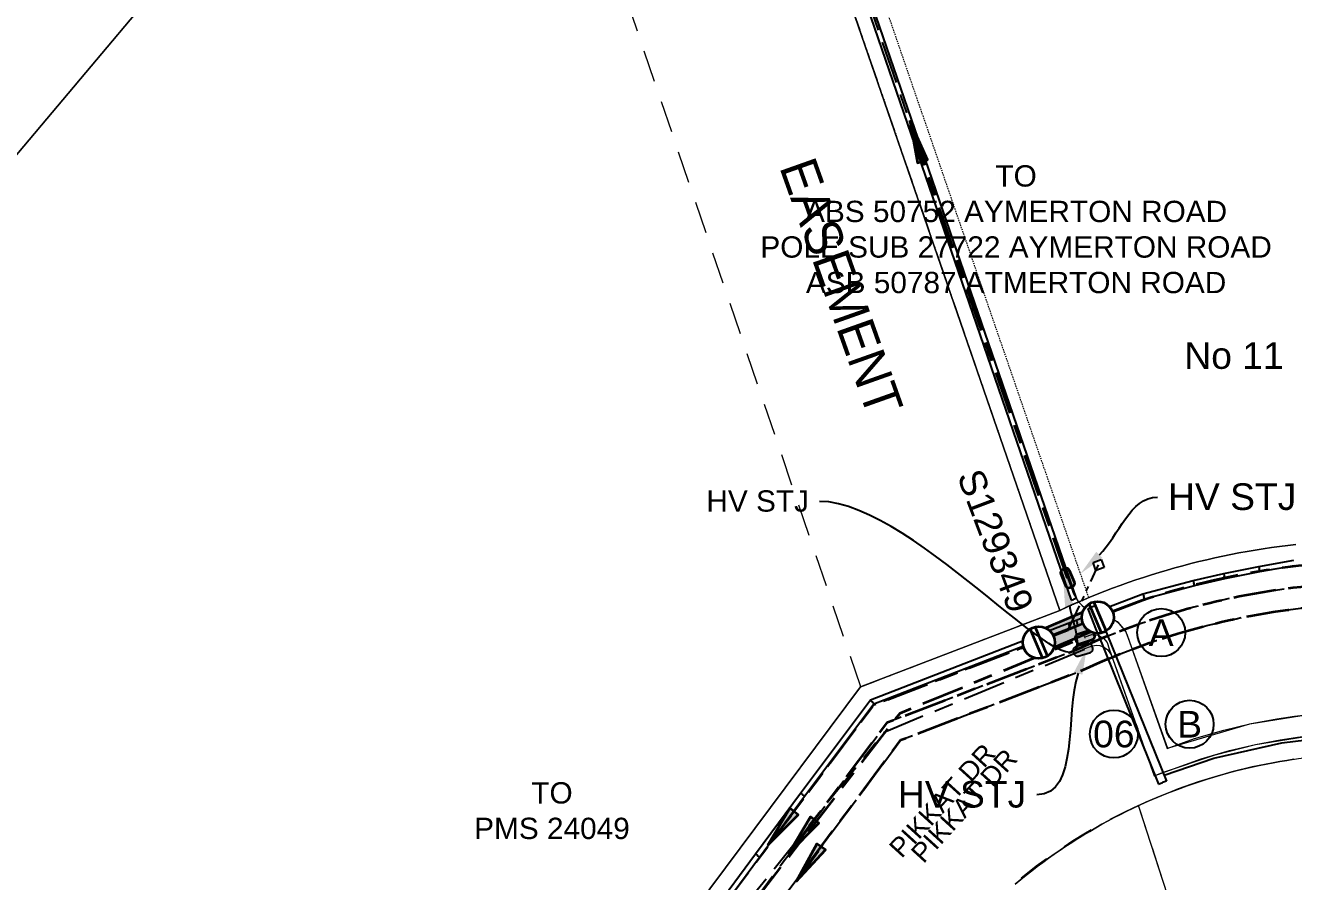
# Model space of a CAD drawing. Header units: metres. Extents: x 268626 to 271256, y 6186812 to 6188765.
# Drawn here: x 269348.2 to 269467.2, y 6187732.4 to 6187812.8 of the extents above; entities that cross this region are included whole.
import ezdxf
from ezdxf import colors
from ezdxf.entities.mleader import LeaderData, LeaderLine
from ezdxf.enums import TextEntityAlignment as Align
from ezdxf.math import Vec2, Vec3

# ---------------------------------------------------------------- set-up
doc = ezdxf.new("R2010")
doc.units = ezdxf.units.M
for name, pattern in [('Cable Exist UG', [8.2, 4, -1.2, 1.8, -1.2]), ('Dash', [5, 3, -2]), ('DASHED', [0.75, 0.5, -0.25]), ('HIDDEN2', [0.1875, 0.125, -0.0625]), ('PHANTOMX2', [5, 2.5, -0.5, 0.5, -0.5, 0.5, -0.5])]:
    doc.linetypes.add(name, pattern=pattern)
doc.layers.get('0').update_dxf_attribs({"color": 6})
for name, color, linetype, lineweight in [('_User_HV_Exist', 1, 'Continuous', 35), ('_User_LV_Exist', 5, 'Continuous', 35), ('Cadastre Buildings_SP_EXT', 96, 'Continuous', 15), ('Cadastre Developer_SP_NEW', 54, 'Continuous', 15), ('Cadastre Land Parcels_SP_EXT', 96, 'Continuous', 15), ('Cadastre Other Property_SP_EXT', 96, 'DASHED', 15), ('Cadastre Roads_SP_EXT', 54, 'Continuous', 15), ('Mains_HV_EXT', 11, 'Continuous', 25), ('Mains_LV_EXT', 161, 'Continuous', 25)]:
    doc.layers.add(name, color=color, linetype=linetype, lineweight=lineweight)
for name, color, linetype in [('Duct_SP_NEW', 2, 'Continuous'), ('Equip_LV_EXT', 7, 'Continuous'), ('Equip_SP_HV_NEW', 2, 'Continuous'), ('Mains_HV_New_U72', 2, 'Cable x'), ('Notes', 7, 'Continuous'), ('Notes_SP_NEW', 51, 'Continuous'), ('Services_SP_EXT', 42, 'PHANTOMX2'), ('SupportsUG_SP_LV_EXT', 7, 'Continuous'), ('Trench_SP_NEW', 2, 'Continuous'), ('UG_Details_SP_MISC', 7, 'Continuous')]:
    doc.layers.add(name, color=color, linetype=linetype)
doc.styles.add('iecARIAL', font='arial.ttf', dxfattribs={"height": 2})
doc.styles.get("Standard").update_dxf_attribs({"font": 'arial.ttf'})
doc.linetypes.add('Cable New UG', pattern='A,7,-0.25,["x",Standard,S=2,R=0,X=0.2,Y=-0.8],-2.1', length=9.35)
doc.linetypes.add('Cable x', pattern='A,5,-0.25,["x",Standard,S=2,R=0,X=0,Y=-0.8],-1.5', length=6.75)
doc.linetypes.add('IE Trench HV', pattern='A,5,-0.2,["/",Standard,S=2,R=0,X=0.5,Y=-1],-2', length=7.2)

# ---------------------------------------------------------------- blocks, each defined once
blk = doc.blocks.new('PILLAR_EXT')
blk.add_hatch(color=256).paths.add_polyline_path([(-2.475, 0.99), (-2.475, -0.99), (2.475, -0.99), (2.475, 0.99)])
blk.add_lwpolyline([(-2.475, -0.99), (2.475, -0.99), (2.475, 0.99), (-2.475, 0.99)], close=True)
at = {"style": 'iecARIAL', "flags": 8}
blk.add_attdef('ASSET_NUM', (1.5, 3.5), '', height=2.5, dxfattribs=at)
for tag, p, flags in [('OWNED_BY', (0, -0.2), 9), ('STATE', (0, -0.4), 9), ('SUPPORT_TYPE', (0, -0.6), 9), ('USAGE', (0, -0.8), 9), ('LEGEND', (0, -1), 9), ('LOCATION', (0, -1.2), 9), ('STREETNAME', (0, -1.8), 9), ('SUBURB', (0, -2), 1), ('NOTES', (0, -1.4), 9), ('PARENT', (0, -1.6), 9)]:
    blk.add_attdef(tag, p, '', height=0.2, dxfattribs=dict(flags=flags))
blk = doc.blocks.new('CCP_EXT')
at = {"flags": 9}
for tag, p in [('STATE', (0, -1.8)), ('LEGEND', (0, -1.4)), ('LIFE_SUPPORT', (0, -1.6)), ('NOTES', (0, -2))]:
    blk.add_attdef(tag, text='', height=0.2, dxfattribs=at).set_placement(p, align=Align.MIDDLE_LEFT)
blk.add_wipeout([(0, 0.57), (0.57, 0), (0, -0.57), (-0.57, 0)])
blk.add_lwpolyline([(-0.57, 0), (0, 0.57), (0.57, 0), (0, -0.57), (-0.57, 0)])
at = {"flags": 1}
blk.add_attdef('Z', (0, 0), '', height=0.2, dxfattribs=at)
at = {"flags": 9}
for tag, p in [('CCP_TYPE', (0, 0)), ('CONSTRUCTED_VOLTAGE', (0, -0.2)), ('OPERATING_VOLTAGE', (0, -0.6)), ('ORIENTATION', (0, -0.8)), ('OWNED_BY', (0, -1)), ('NO_PHASES', (0, -0.4)), ('USAGE', (0, -1.2))]:
    blk.add_attdef(tag, text='', height=0.2, dxfattribs=at).set_placement(p, align=Align.MIDDLE_LEFT)
blk = doc.blocks.new('LV_UG_LINKS_CLOSED_EXT')
blk.add_wipeout([(-1.06, 1.06), (-1.18, 0.92), (-1.29, 0.76), (-1.37, 0.59), (-1.43, 0.42), (-1.48, 0.23), (-1.49, 0.05), (-1.49, -0.14), (-1.46, -0.33), (-1.41, -0.51), (-1.33, -0.68), (-1.24, -0.84), (-1.12, -0.99), (-0.99, -1.12), (-0.84, -1.24), (-0.68, -1.33), (-0.51, -1.41), (-0.33, -1.46), (-0.14, -1.49), (0.05, -1.49), (0.23, -1.48), (0.42, -1.43), (0.59, -1.37), (0.76, -1.29), (0.92, -1.18), (1.06, -1.06), (1.18, -0.92), (1.29, -0.76), (1.37, -0.59), (1.43, -0.42), (1.48, -0.23), (1.49, -0.05), (1.49, 0.14), (1.46, 0.33), (1.41, 0.51), (1.33, 0.68), (1.24, 0.84), (1.12, 0.99), (0.99, 1.12), (0.84, 1.24), (0.68, 1.33), (0.51, 1.41), (0.33, 1.46), (0.14, 1.49), (-0.05, 1.49), (-0.23, 1.48), (-0.42, 1.43), (-0.59, 1.37), (-0.76, 1.29), (-0.92, 1.18)])
for p, q in [((-0.25, -1.48), (-0.25, 1.48)), ((0.25, -1.48), (0.25, 1.48))]:
    blk.add_line(p, q)
blk.add_circle((0, 0), 1.5)
at = {"flags": 9}
for tag, p in [('ACTUAL_STATUS', (0, 0)), ('CONSTRUCTED_VOLTAGE', (0, -0.2)), ('OPERATING_VOLTAGE', (0, -0.6)), ('ORIENTATION', (0, -0.8)), ('STATE', (0, -1)), ('SWITCH_TYPE', (0, -1.2)), ('NO_PHASES', (0, -0.4)), ('USAGE', (0, -1.4)), ('NOTES', (0, -1.6))]:
    blk.add_attdef(tag, text='', height=0.2, dxfattribs=at).set_placement(p, align=Align.MIDDLE_LEFT)
at = {"flags": 1}
blk.add_attdef('Z', (0, 0), '', height=0.2, dxfattribs=at)
blk = doc.blocks.new('HV_STJ_EXT')
h = blk.add_hatch(color=256)
edge = h.paths.add_edge_path()
edge.add_ellipse((-0.59, 0.13), major_axis=(0.226, 0.226), ratio=1, start_angle=45, end_angle=135)
edge.add_line((-0.91, 0.13), (-0.91, -0.13))
edge.add_ellipse((-0.59, -0.13), major_axis=(0.226, 0.226), ratio=1, start_angle=135, end_angle=225)
edge.add_line((-0.59, -0.45), (0.59, -0.45))
edge.add_ellipse((0.59, -0.13), major_axis=(-0.226, 0.226), ratio=1, start_angle=135, end_angle=225)
edge.add_line((0.91, -0.13), (0.91, 0.13))
edge.add_ellipse((0.59, 0.13), major_axis=(-0.226, 0.226), ratio=1, start_angle=225, end_angle=315)
edge.add_line((0.59, 0.45), (-0.59, 0.45))
blk.add_lwpolyline([(-0.91, 0.13), (-0.91, -0.13, 0.414214), (-0.59, -0.45), (0.59, -0.45, 0.414214), (0.91, -0.13), (0.91, 0.13, 0.414214), (0.59, 0.45), (-0.59, 0.45, 0.414214)], format="xyb", close=True)
for tag, flags, p in [('ORIENTATION', 9, (1.5, 0)), ('Z', 1, (1.5, -0.8)), ('USAGE', 9, (1.5, -0.2)), ('LEGEND', 9, (1.5, -0.4)), ('NOTES', 9, (1.5, -0.6))]:
    blk.add_attdef(tag, text='', height=0.2, dxfattribs=dict(flags=flags)).set_placement(p, align=Align.MIDDLE_LEFT)
blk = doc.blocks.new('*U252')
h = blk.add_hatch(color=256)
h.dxf.hatch_style = 1
h.paths.add_polyline_path([(-0.72, -3.94), (0.49, -0.09), (-0.49, 0.09)])
blk.add_line((-0.09, -0.49), (-0.72, -3.94))
at = {"flags": 128}
blk.add_lwpolyline([(-0.72, -3.94), (0.49, -0.09), (-0.49, 0.09)], close=True, dxfattribs=at)
blk.add_circle((0, 0), 0.0001)
blk = doc.blocks.new('*U253')
h = blk.add_hatch(color=256)
h.dxf.hatch_style = 1
h.paths.add_polyline_path([(3.64, 1.66), (-0.21, 0.46), (0.21, -0.45)])
blk.add_line((0.45, 0.21), (3.64, 1.66))
at = {"flags": 128}
blk.add_lwpolyline([(3.64, 1.66), (-0.21, 0.46), (0.21, -0.45)], close=True, dxfattribs=at)
blk.add_circle((0, 0), 0.0001)
blk = doc.blocks.new('DUCT_INDICATOR')
blk.add_circle((0, 0), 2.25)
blk.add_attdef('CODE', text='', height=1.8).set_placement((0, 0), align=Align.MIDDLE_CENTER)
at = {"flags": 1}
blk.add_attdef('Z', (0, 0), '', height=0.2, dxfattribs=at)

msp = doc.modelspace()

# ---------------------------------------------------------------- linework, layer by layer
at = {"layer": '_User_HV_Exist', "linetype": 'Cable Exist UG', "flags": 128}
msp.add_lwpolyline([(269445.9547, 6187760.9243), (269445.9547, 6187760.9243), (269445.9547, 6187760.9243), (269445.9547, 6187760.9243), (269431.1515, 6187803.4762)], dxfattribs=at)
at = {"layer": '_User_LV_Exist', "linetype": 'Cable Exist UG', "flags": 128}
for points in [[(269450.2399, 6187757.8162), (269450.2897, 6187757.834), (269452.9903, 6187758.8575), (269453.6996, 6187759.0945), (269454.4103, 6187759.3215), (269455.1288, 6187759.5431), (269455.8447, 6187759.757), (269456.5613, 6187759.9606), (269457.2853, 6187760.1577), (269458.0116, 6187760.3483), (269458.7381, 6187760.5308), (269459.4675, 6187760.7056), (269460.1955, 6187760.8722), (269460.9269, 6187761.0293), (269461.6631, 6187761.1804), (269462.3998, 6187761.3234), (269463.1383, 6187761.4589), (269463.8785, 6187761.5865), (269464.6195, 6187761.7064), (269465.3604, 6187761.8173), (269466.1061, 6187761.9203), (269466.852, 6187762.0171), (269467.5968, 6187762.1041), (269468.3463, 6187762.1837), (269469.0951, 6187762.2564), (269469.8449, 6187762.3195), (269470.5963, 6187762.3758), (269471.3462, 6187762.4234), (269472.0987, 6187762.4623), (269472.8532, 6187762.4946), (269473.6066, 6187762.5181), (269474.3614, 6187762.534), (269475.1165, 6187762.542), (269475.9725, 6187762.5433), (269476.6264, 6187762.5329), (269477.3823, 6187762.5177), (269478.1365, 6187762.493), (269478.894, 6187762.4602), (269479.6513, 6187762.4209), (269480.4051, 6187762.373), (269481.1604, 6187762.3161), (269481.9167, 6187762.2525), (269482.671, 6187762.1802), (269483.4249, 6187762.1003), (269484.1803, 6187762.0114), (269484.9344, 6187761.9159), (269485.6859, 6187761.8114), (269486.4377, 6187761.7004), (269487.2018, 6187761.5776), (269488.4416, 6187761.383)], [(269420.2815, 6187735.7197), (269429.0477, 6187747.3975), (269446.6481, 6187754.1651), (269448.1943, 6187754.857), (269448.1943, 6187754.857), (269448.8817, 6187755.1528), (269449.5538, 6187755.4339), (269450.2273, 6187755.7082), (269450.9008, 6187755.9731), (269451.579, 6187756.2319), (269452.26, 6187756.4826), (269452.944, 6187756.7267), (269453.6322, 6187756.9633), (269454.3207, 6187757.1933), (269455.0094, 6187757.4133), (269455.7097, 6187757.6294), (269456.4041, 6187757.8367), (269457.0973, 6187758.0338), (269457.8018, 6187758.2255), (269458.509, 6187758.4111), (269459.2149, 6187758.5884), (269459.9235, 6187758.7583), (269460.6285, 6187758.9196), (269461.338, 6187759.072), (269462.0546, 6187759.2191), (269462.7707, 6187759.3582), (269463.4885, 6187759.4898), (269464.2082, 6187759.6139), (269464.9272, 6187759.7302), (269465.6451, 6187759.8377), (269466.3714, 6187759.938), (269467.0967, 6187760.0322), (269467.8183, 6187760.1164), (269468.5485, 6187760.194), (269469.2755, 6187760.2646), (269470.0034, 6187760.3258), (269470.7343, 6187760.3806), (269471.461, 6187760.4267), (269472.1931, 6187760.4646), (269472.927, 6187760.4959), (269473.6587, 6187760.5188), (269474.3929, 6187760.5342), (269475.1276, 6187760.5419), (269475.8582, 6187760.5422), (269476.594, 6187760.5332), (269477.3293, 6187760.5185), (269478.0605, 6187760.4944), (269478.7989, 6187760.4626), (269479.5356, 6187760.4243), (269480.2664, 6187760.3777), (269481.0015, 6187760.3224), (269481.7377, 6187760.2605), (269482.47, 6187760.1904), (269483.2022, 6187760.1127), (269483.9376, 6187760.0262), (269484.671, 6187759.9332), (269485.4021, 6187759.8316), (269486.109, 6187759.7272), (269495.6797, 6187757.9906), (269498.1693, 6187759.8874), (269498.1693, 6187759.8874), (269523.7912, 6187755.8327), (269527.7098, 6187755.2286)], [(269421.5202, 6187733.9618), (269430.3051, 6187745.7383), (269447.4159, 6187752.3176), (269448.9981, 6187753.0256), (269449.6627, 6187753.3117), (269450.3168, 6187753.585), (269450.9707, 6187753.8515), (269451.6233, 6187754.1082), (269452.281, 6187754.359), (269452.9417, 6187754.6024), (269453.6053, 6187754.8392), (269454.2743, 6187755.0692), (269454.9419, 6187755.2922), (269455.6084, 6187755.5051), (269456.2907, 6187755.7156), (269456.9637, 6187755.9166), (269457.6333, 6187756.1069), (269458.3183, 6187756.2934), (269459.0064, 6187756.4739), (269459.6916, 6187756.6461), (269460.3796, 6187756.811), (269461.0616, 6187756.967), (269461.7491, 6187757.1147), (269462.4463, 6187757.2577), (269463.1417, 6187757.3928), (269463.8389, 6187757.5207), (269464.5378, 6187757.6412), (269465.235, 6187757.754), (269465.93, 6187757.8581), (269466.6368, 6187757.9556), (269467.3414, 6187758.0471), (269468.04, 6187758.1287), (269468.7508, 6187758.2042), (269469.4559, 6187758.2727), (269470.162, 6187758.3321), (269470.8723, 6187758.3853), (269471.576, 6187758.43), (269472.2874, 6187758.4668), (269473.001, 6187758.4973), (269473.7109, 6187758.5194), (269474.4244, 6187758.5344), (269475.1386, 6187758.5419), (269475.8463, 6187758.5423), (269476.5616, 6187758.5334), (269477.2764, 6187758.5191), (269477.9847, 6187758.4958), (269478.7039, 6187758.4649), (269479.4201, 6187758.4276), (269480.1278, 6187758.3825), (269480.8427, 6187758.3287), (269481.5587, 6187758.2685), (269482.2691, 6187758.2005), (269482.9798, 6187758.125), (269483.695, 6187758.0409), (269484.4076, 6187757.9506), (269485.1184, 6187757.8518), (269485.7923, 6187757.7523), (269496.4527, 6187756.2109), (269499.3372, 6187757.2528), (269523.4921, 6187753.4476), (269527.1458, 6187752.9371), (269533.8447, 6187751.7271), (269535.8648, 6187753.7458), (269535.8648, 6187753.7458), (269553.2991, 6187751.4561), (269556.2806, 6187751.0213)], [(269418.799, 6187737.0257), (269427.7904, 6187749.0568), (269446.0147, 6187756.0665)]]:
    msp.add_lwpolyline(points, dxfattribs=at)
at = {"layer": 'Cadastre Developer_SP_NEW', "linetype": 'Continuous'}
msp.add_lwpolyline([(269483.23, 6187743.8371), (269502.8295, 6187740.8191), (269490.8449, 6187672.2179), (269474.8979, 6187670.916), (269452.6188, 6187739.5793, -0.1489077)], format="xyb", close=True, dxfattribs=at)
at = {"layer": 'Cadastre Developer_SP_NEW', "linetype": 'Dash'}
msp.add_lwpolyline([(269452.6188, 6187739.5793, 0.11376806), (269434.9315, 6187726.1764), (269448.1629, 6187687.3363), (269456.4767, 6187663.2658), (269459.6558, 6187653.9803), (269470.3317, 6187622.4928, -0.05293469), (269481.142, 6187536.4418, -0.02520934), (269478.583, 6187512.392, -0.06598593), (269460.6565, 6187451.9213, -0.05306116), (269431.1048, 6187401.9011), (269446.1203, 6187389.3548, 0.13017991), (269498.7036, 6187511.6612, 0.12056127), (269487.2439, 6187634.7337), (269474.8979, 6187670.916)], format="xyb", close=True, dxfattribs=at)
at = {"layer": 'Cadastre Land Parcels_SP_EXT', "linetype": 'Continuous'}
msp.add_lwpolyline([(269275.3382, 6187567.5157), (269318.6468, 6187619.0135), (269348.6067, 6187654.6375), (269350.0506, 6187656.3547), (269403.9568, 6187720.4519), (269426.5329, 6187750.716), (269445.2124, 6187757.8986), (269410.8151, 6187857.7646), (269369.9915, 6187827.5846), (269317.7431, 6187765.4765), (269207.277, 6187634.1662), (269205.6185, 6187632.1949), (269208.0998, 6187604.0789), (269231.1731, 6187584.8289), (269254.168, 6187565.6446), (269275.3382, 6187567.5157)], close=True, dxfattribs=at)
msp.add_lwpolyline([(269467.177, 6187743.9276), (269466.524, 6187743.8278), (269465.8713, 6187743.7191), (269465.2195, 6187743.6044), (269464.5721, 6187743.48), (269463.9241, 6187743.3485), (269463.2787, 6187743.2082), (269462.636, 6187743.0599), (269461.9943, 6187742.9048), (269461.3554, 6187742.7387), (269460.7182, 6187742.5677), (269460.0837, 6187742.3877), (269459.4511, 6187742.2), (269458.8219, 6187742.0043), (269458.1955, 6187741.7998), (269457.5717, 6187741.5883), (269456.9497, 6187741.3689), (269456.3304, 6187741.1427), (269455.7162, 6187740.9076), (269455.103, 6187740.6655), (269454.4942, 6187740.4147), (269453.8881, 6187740.1569), (269453.2854, 6187739.8923), (269452.687, 6187739.6187), (269452.0904, 6187739.3383), (269451.4991, 6187739.0501), (269450.9103, 6187738.7549), (269450.3258, 6187738.4519), (269449.7449, 6187738.142), (269449.1682, 6187737.8253), (269448.5959, 6187737.4987), (269448.027, 6187737.1672), (269447.4615, 6187736.8289), (269446.902, 6187736.4827), (269446.3461, 6187736.1296), (269445.7952, 6187735.7677), (269445.2478, 6187735.401), (269444.7056, 6187735.0274), (269444.1675, 6187734.6459), (269443.6355, 6187734.2577), (269443.1061, 6187733.8645), (269442.5835, 6187733.4635), (269442.0651, 6187733.0537), (269441.5518, 6187732.6401), (269441.0437, 6187732.2195)], dxfattribs=at)
at = {"layer": 'Cadastre Roads_SP_EXT', "linetype": 'Continuous'}
msp.add_lwpolyline([(269441.0437, 6187732.2195), (269441.5519, 6187732.64), (269442.0651, 6187733.0537), (269442.5835, 6187733.4635), (269443.1061, 6187733.8645), (269443.6355, 6187734.2577), (269444.1676, 6187734.646), (269444.7055, 6187735.0274), (269445.2478, 6187735.401), (269445.7952, 6187735.7677), (269446.3461, 6187736.1296), (269446.9021, 6187736.4827), (269447.4616, 6187736.8288), (269448.027, 6187737.1672), (269448.5958, 6187737.4987), (269449.1682, 6187737.8253), (269449.7449, 6187738.142), (269450.3258, 6187738.4519), (269450.9102, 6187738.7549), (269451.4991, 6187739.0501), (269452.0905, 6187739.3383), (269452.687, 6187739.6188), (269453.2853, 6187739.8922), (269453.8881, 6187740.1569), (269454.4942, 6187740.4147), (269455.1031, 6187740.6655), (269455.7162, 6187740.9076), (269456.3304, 6187741.1426), (269456.9497, 6187741.369), (269457.5717, 6187741.5883), (269458.1955, 6187741.7998), (269458.8219, 6187742.0043), (269459.4511, 6187742.2), (269460.0837, 6187742.3878), (269460.7182, 6187742.5676), (269461.3554, 6187742.7387), (269461.9943, 6187742.9047), (269462.636, 6187743.0599), (269463.2787, 6187743.2081), (269463.924, 6187743.3485), (269464.5721, 6187743.48), (269465.2195, 6187743.6044), (269465.8713, 6187743.7191), (269466.524, 6187743.8278), (269467.177, 6187743.9275)], dxfattribs=at)
at = {"layer": 'Duct_SP_NEW'}
for p in [(269454.4845, 6187741.5858), (269455.2262, 6187741.8855)]:
    msp.add_line(p, (269454.8553, 6187741.7357), dxfattribs=at)
at = {"layer": 'Mains_HV_New_U72', "color": 2, "linetype": 'Cable New UG', "lineweight": 0, "flags": 128}
msp.add_lwpolyline([(269447.3874, 6187754.2588), (269448.2811, 6187754.5759), (269448.6653, 6187754.626), (269448.9847, 6187754.5916), (269449.3501, 6187754.4605), (269449.698, 6187754.2138), (269450.0337, 6187753.7402), (269450.5935, 6187752.2061), (269454.064, 6187742.3908), (269454.861, 6187742.678), (269459.8029, 6187744.36), (269463.5884, 6187745.3151), (269468.8612, 6187746.1496), (269472.966, 6187746.4586), (269476.6121, 6187746.458), (269480.2216, 6187746.2262), (269482.3968, 6187745.977), (269485.9042, 6187745.4489), (269491.2225, 6187744.63), (269504.9586, 6187742.3718), (269536.1874, 6187737.6674), (269540.651, 6187736.9243), (269550.2135, 6187735.3216), (269547.0079, 6187729.895)], dxfattribs=at)
at = {"layer": 'Trench_SP_NEW', "linetype": 'IE Trench HV', "flags": 128}
msp.add_lwpolyline([(269455.0012, 6187742.4425), (269459.6819, 6187744.031), (269466.0572, 6187745.4717), (269470.4397, 6187746.0099), (269476.9806, 6187746.1541), (269479.8401, 6187745.971), (269484.8528, 6187745.3073), (269491.5087, 6187744.2824), (269495.8009, 6187743.6214), (269507.1127, 6187741.9094), (269516.3655, 6187740.5531), (269522.7808, 6187739.6128), (269537.4953, 6187737.135), (269550.6598, 6187734.8754), (269562.3241, 6187732.9205), (269568.6158, 6187731.8659), (269572.0188, 6187731.1228), (269575.5084, 6187730.1935), (269582.8483, 6187727.5962)], dxfattribs=at)
at = {"layer": 'UG_Details_SP_MISC'}
for p, q in [((269463.8856, 6187762.0316), (269467.1616, 6187762.601)), ((269457.7277, 6187760.6976), (269460.5985, 6187761.3471)), ((269460.5985, 6187761.3471), (269463.8856, 6187762.0316)), ((269460.5985, 6187761.3471), (269460.6495, 6187761.1125)), ((269460.7004, 6187760.878), (269463.9757, 6187761.56)), ((269463.8856, 6187762.0316), (269463.9306, 6187761.7958)), ((269463.9757, 6187761.56), (269463.9306, 6187761.7958)), ((269463.9757, 6187761.56), (269467.2242, 6187762.1247)), ((269453.0224, 6187759.4379), (269457.7277, 6187760.6976)), ((269453.1694, 6187758.9804), (269457.8427, 6187760.2315)), ((269457.7277, 6187760.6976), (269457.7852, 6187760.4646)), ((269457.8427, 6187760.2315), (269457.7852, 6187760.4646)), ((269457.8427, 6187760.2315), (269460.7004, 6187760.878)), ((269460.7004, 6187760.878), (269460.6495, 6187761.1125)), ((269453.0224, 6187759.4379), (269453.0959, 6187759.2091)), ((269453.1694, 6187758.9804), (269453.0959, 6187759.2091)), ((269446.0176, 6187756.7151), (269446.1002, 6187756.4897)), ((269446.1828, 6187756.2643), (269446.1002, 6187756.4897)), ((269420.8982, 6187740.7544), (269427.4612, 6187749.5167)), ((269427.4612, 6187749.5167), (269427.6121, 6187749.3178)), ((269427.763, 6187749.119), (269427.6121, 6187749.3178)), ((269421.2832, 6187740.4677), (269427.763, 6187749.119)), ((269416.6716, 6187735.0437), (269420.8982, 6187740.7544)), ((269417.0571, 6187734.7577), (269421.2832, 6187740.4677)), ((269420.8982, 6187740.7544), (269421.0907, 6187740.611)), ((269421.2832, 6187740.4677), (269421.0907, 6187740.611)), ((269411.3553, 6187727.8908), (269416.6716, 6187735.0437)), ((269416.6716, 6187735.0437), (269416.8643, 6187734.9007)), ((269411.7375, 6187727.6003), (269417.0571, 6187734.7577)), ((269417.0571, 6187734.7577), (269416.8643, 6187734.9007))]:
    msp.add_line(p, q, dxfattribs=at)

# ---------------------------------------------------------------- block references
at = {"layer": '_User_HV_Exist'}
for name, p, rotation in [('*U252', (269432.3501, 6187800.0311), 207.8146763775972), ('HV_STJ_EXT', (269445.9547, 6187760.9243), 292.8147320628033)]:
    msp.add_blockref(name, p, dxfattribs=dict(at, rotation=rotation))
at = {"layer": '_User_LV_Exist'}
for p, rotation in [((269420.2822, 6187739.0275), 207.8146763775972), ((269422.2203, 6187738.2316), 207.8146763775972), ((269422.8348, 6187735.724), 209.8754270541064)]:
    msp.add_blockref('*U253', p, dxfattribs=dict(at, rotation=rotation))
at = {"layer": 'Equip_SP_HV_NEW', "rotation": 292.4816400486238}
msp.add_blockref('HV_STJ_EXT', (269445.9547, 6187760.9243), dxfattribs=at)
at = {"layer": 'Notes_SP_NEW'}
ref = msp.add_blockref('DUCT_INDICATOR', (269454.7324, 6187755.8158), dxfattribs=at)
ref.add_attrib('CODE', 'A', dxfattribs={"layer": '0', "height": 2.5}).set_placement((269454.7324, 6187755.8158), align=Align.MIDDLE_CENTER)
ref = msp.add_blockref('DUCT_INDICATOR', (269457.4006, 6187747.2165), dxfattribs=at)
ref.add_attrib('CODE', 'B', dxfattribs={"layer": '0', "height": 2.5}).set_placement((269457.4006, 6187747.2165), align=Align.MIDDLE_CENTER)
at = {"layer": 'Notes_SP_NEW', "linetype": 'ByBlock'}
ref = msp.add_blockref('DUCT_INDICATOR', (269450.2898, 6187746.2994), dxfattribs=at)
ref.add_attrib('CODE', '06', dxfattribs={"layer": '0', "height": 2.5}).set_placement((269450.2898, 6187746.2994), align=Align.MIDDLE_CENTER)
at = {"layer": 'SupportsUG_SP_LV_EXT'}
ref = msp.add_blockref('PILLAR_EXT', (269446.0146, 6187756.0665), dxfattribs=dict(at, rotation=23.04874143868867))
ref.add_attrib('ASSET_NUM', '129349', dxfattribs={"layer": '0', "height": 2.5, "rotation": 290.749772, "style": 'iecARIAL'}).set_placement((269441.677, 6187757.8902), align=Align.MIDDLE_RIGHT)

# ---------------------------------------------------------------- texts
at = {"layer": '_User_HV_Exist'}
msp.add_text('PIKKAT DR', height=1.8, rotation=47.635474, dxfattribs=at).set_placement((269430.3846, 6187734.5558))
at = {"layer": '_User_HV_Exist', "insert": (269441.1216, 6187793.6503), "char_height": 2, "attachment_point": 5}
msp.add_mtext('TO \\PABS 50752 AYMERTON ROAD\\PPOLE SUB 27722 AYMERTON ROAD\\PASB 50787 ATMERTON ROAD', dxfattribs=at)
at = {"layer": '_User_LV_Exist'}
msp.add_text('PIKKAT DR', height=1.8, rotation=47.635474, dxfattribs=at).set_placement((269432.4365, 6187734.0689))
at = {"layer": '_User_LV_Exist', "insert": (269397.5872, 6187739.0971), "char_height": 2, "attachment_point": 5}
msp.add_mtext('TO \\PPMS 24049', dxfattribs=at)
at = {"layer": 'Notes', "width": 0.933654}
msp.add_text('EASEMENT', height=3.5, rotation=289.534471, dxfattribs=at).set_placement((269418.8891, 6187799.5032), (269427.2861, 6187775.8362), align=Align.FIT)
at = {"layer": 'Notes', "insert": (269456.9028, 6187783.0604), "char_height": 2.5, "attachment_point": 1}
msp.add_mtext_dynamic_manual_height_columns('No 11', width=11.484895, gutter_width=12.5, heights=[0], dxfattribs=at)

# ---------------------------------------------------------------- next in the draw order: block references
at = {"layer": 'Services_SP_EXT', "rotation": 245.0487415346427}
msp.add_blockref('CCP_EXT', (269448.8537, 6187762.1648), dxfattribs=at)

# ---------------------------------------------------------------- next in the draw order: block references
msp.add_blockref('CCP_EXT', (269448.8537, 6187762.1648), dxfattribs=at)

# ---------------------------------------------------------------- next in the draw order: linework, layer by layer
at = {"layer": 'Cadastre Buildings_SP_EXT', "linetype": 'Continuous'}
msp.add_lwpolyline([(269410.8151, 6187857.7647), (269445.2124, 6187757.8986), (269445.911, 6187758.2193), (269446.6131, 6187758.5312), (269447.3196, 6187758.8353), (269448.0279, 6187759.1314), (269448.7404, 6187759.4216), (269449.4557, 6187759.703), (269450.1752, 6187759.9775), (269450.8966, 6187760.2432), (269451.6214, 6187760.5019), (269452.3482, 6187760.7517), (269453.0784, 6187760.9956), (269453.8113, 6187761.2297), (269454.5477, 6187761.4569), (269455.285, 6187761.6771), (269456.0251, 6187761.8875), (269456.7687, 6187762.09), (269457.5141, 6187762.2855), (269458.2613, 6187762.4731), (269459.0112, 6187762.6529), (269459.7622, 6187762.8247), (269460.5158, 6187762.9866), (269461.2713, 6187763.1417), (269462.0286, 6187763.2888), (269462.7878, 6187763.428), (269463.5488, 6187763.5593), (269464.3116, 6187763.6826), (269465.0755, 6187763.7971), (269465.8404, 6187763.9026), (269466.6072, 6187764.0021), (269467.375, 6187764.0918)], dxfattribs=at)
at = {"layer": 'Cadastre Other Property_SP_EXT', "linetype": 'HIDDEN2'}
msp.add_lwpolyline([(269412.2803, 6187853.532), (269445.2129, 6187757.8988), (269447.9401, 6187759.0947), (269414.9959, 6187854.9126), (269412.2803, 6187853.532)], close=True, dxfattribs=at)
at = {"layer": 'Cadastre Roads_SP_EXT', "linetype": 'Continuous'}
msp.add_lwpolyline([(269317.7431, 6187765.4764), (269369.9915, 6187827.5847), (269453.9414, 6187889.6461), (269421.7565, 6187894.703), (269415.2293, 6187895.7282), (269409.4927, 6187896.6298), (269382.2466, 6187901.0718), (269363.2583, 6187873.0008), (269178.7342, 6187654.1839), (269189.8938, 6187648.894), (269207.277, 6187634.1662), (269317.7431, 6187765.4764)], close=True, dxfattribs=at)
at = {"layer": 'Mains_HV_EXT', "linetype": 'Cable Exist UG', "flags": 128}
msp.add_lwpolyline([(269445.9547, 6187760.9243), (269445.9547, 6187760.9243), (269445.9547, 6187760.9243), (269445.9547, 6187760.9243), (269411.0725, 6187861.9808), (269453.1883, 6187892.7644), (269453.1883, 6187892.7644), (269463.8937, 6187891.0229), (269502.0525, 6187885.1431), (269520.918, 6187882.0971), (269525.0217, 6187894.8371)], dxfattribs=at)

# ---------------------------------------------------------------- next in the draw order: leaders
at = {"layer": 'Notes'}
ml = msp.add_multileader_mtext('Standard', dxfattribs=at)
ml.set_content('HV STJ', color=256)
ml.set_leader_properties()
ml.build(insert=Vec2(0, 0))
ml.multileader.update_dxf_attribs({"leader_type": 2, "has_text_frame": 1, "text_left_attachment_type": 2, "text_right_attachment_type": 2, "dogleg_length": 0.01, "arrow_head_size": 2.5})
ctx = ml.context
ctx.base_point, ctx.char_height, ctx.arrow_head_size, ctx.landing_gap_size, ctx.plane_origin = Vec3(269454.378, 6187768.5268), 2.5, 2.5, 1, Vec3(269453.371, 6187782.8623)
ctx.left_attachment, ctx.right_attachment = 2, 2
notes = []
notes.append((ctx, [(0, (1, 1, 0), (269454.368, 6187768.5268), (1, 0), 0.01, [(0, [(269447.1626, 6187761.3412)], 0, [])])]))
ctx.mtext.insert, ctx.mtext.flow_direction = Vec3(269455.378, 6187769.8195), 5
for ctx, leaders in notes:
    for number, flags, end, landing, length, lines in leaders:
        leader = LeaderData()
        leader.index, (leader.has_last_leader_line, leader.has_dogleg_vector, leader.attachment_direction) = number, flags
        leader.last_leader_point, leader.dogleg_vector, leader.dogleg_length = Vec3(end), Vec3(landing), length
        for number, points, colour, breaks in lines:
            line = LeaderLine()
            line.index, line.vertices, line.color, line.breaks = number, Vec3.list(points), colors.encode_raw_color(colour), breaks
            leader.lines.append(line)
        ctx.leaders.append(leader)

# ---------------------------------------------------------------- next in the draw order: block references
at = {"layer": 'Equip_LV_EXT', "rotation": 23.04874143868867}
for p in [(269448.7751, 6187757.241), (269443.2541, 6187754.8919)]:
    msp.add_blockref('LV_UG_LINKS_CLOSED_EXT', p, dxfattribs=at)

# ---------------------------------------------------------------- next in the draw order: linework, layer by layer
at = {"layer": '_User_HV_Exist', "linetype": 'Cable New UG', "lineweight": 0, "flags": 128}
for points in [[(269445.9547, 6187760.9243), (269446.5232, 6187759.4255), (269446.9471, 6187758.7291), (269447.3784, 6187758.2813), (269447.6789, 6187758.0521), (269448.0464, 6187757.8374), (269448.4259, 6187757.6767), (269448.7968, 6187757.5705), (269449.0682, 6187757.5217), (269450.5972, 6187756.8676), (269451.4265, 6187755.8973), (269451.7454, 6187754.9478), (269455.2789, 6187744.9545), (269457.8656, 6187745.8867), (269460.6226, 6187746.6741), (269463.1752, 6187747.2725), (269465.5713, 6187747.723), (269467.2382, 6187747.9745), (269469.4333, 6187748.2295), (269471.6622, 6187748.4005), (269472.8966, 6187748.4575), (269474.2879, 6187748.4898), (269476.3284, 6187748.4761), (269479.5932, 6187748.3014), (269481.9019, 6187748.0637), (269483.4186, 6187747.8556), (269485.5227, 6187747.5312), (269486.8947, 6187747.32), (269489.1538, 6187746.9721), (269491.9586, 6187746.5402), (269494.4338, 6187746.159), (269503.7579, 6187744.5951), (269506.4799, 6187744.1501), (269523.2675, 6187741.8662), (269539.4229, 6187739.1338), (269553.4961, 6187736.9959), (269552.6684, 6187730.1828), (269560.0837, 6187729.3669), (269558.3137, 6187711.4441)], [(269447.5857, 6187755.4094), (269448.2392, 6187755.6222), (269448.7958, 6187755.564), (269449.3211, 6187755.2824), (269449.6541, 6187754.8928), (269449.8545, 6187754.296), (269454.064, 6187742.3908), (269458.48, 6187743.9822), (269461.1257, 6187744.7379), (269463.5884, 6187745.3151), (269465.9054, 6187745.7508), (269467.5028, 6187745.9918), (269469.6253, 6187746.2383), (269471.7848, 6187746.404), (269472.966, 6187746.4586), (269474.3044, 6187746.4897), (269476.2682, 6187746.4764), (269479.4373, 6187746.3069), (269481.6634, 6187746.0777), (269483.1303, 6187745.8764), (269485.218, 6187745.5546), (269486.5903, 6187745.3433), (269488.8494, 6187744.9954), (269491.6542, 6187744.5635), (269494.1162, 6187744.1844), (269503.4311, 6187742.622), (269503.4311, 6187742.622), (269506.1837, 6187742.172), (269522.9658, 6187739.8888), (269539.1059, 6187737.159), (269549.673, 6187735.5537), (269549.3668, 6187732.694), (269536.8727, 6187734.5457), (269534.564, 6187714.901)]]:
    msp.add_lwpolyline(points, dxfattribs=at)
at = {"layer": '_User_HV_Exist', "linetype": 'Cable Exist UG', "flags": 128}
msp.add_lwpolyline([(269411.6133, 6187724.1386), (269411.6133, 6187724.1386), (269430.2408, 6187748.2671), (269447.5857, 6187755.4094), (269447.5857, 6187755.4094)], dxfattribs=at)
at = {"layer": 'Cadastre Developer_SP_NEW', "linetype": 'Dash'}
msp.add_lwpolyline([(269426.5461, 6187750.7211), (269394.2665, 6187845.5307), (269410.8212, 6187857.7692), (269445.2063, 6187757.9162, -0.00015646)], format="xyb", close=True, dxfattribs=at)
at = {"layer": 'Mains_HV_EXT', "linetype": 'Cable Exist UG', "flags": 128}
msp.add_lwpolyline([(269387.0907, 6187695.7363), (269406.056, 6187718.2869), (269428.7462, 6187746.4817), (269448.2368, 6187754.5596), (269448.2368, 6187754.5596)], dxfattribs=at)
at = {"layer": 'Mains_HV_New_U72', "color": 2, "linetype": 'Cable New UG', "lineweight": 0, "flags": 128}
msp.add_lwpolyline([(269445.9547, 6187760.9243), (269446.3459, 6187759.893), (269446.4856, 6187759.5247), (269446.6065, 6187759.2888), (269446.7352, 6187759.0773), (269446.9471, 6187758.7291), (269447.1294, 6187758.5398), (269447.281, 6187758.3824), (269447.5286, 6187758.1667), (269447.8627, 6187757.9448), (269448.2361, 6187757.7571), (269448.4702, 6187757.664), (269449.7644, 6187757.3286), (269449.7551, 6187757.2961), (269450.32, 6187757.0322), (269450.6993, 6187756.7482), (269451.0119, 6187756.3825), (269451.3526, 6187755.9838), (269451.5033, 6187755.6685), (269451.7454, 6187754.9478), (269455.3389, 6187744.9761), (269463.0481, 6187747.2427), (269468.5226, 6187748.1225), (269473.4778, 6187748.471), (269478.0433, 6187748.4098), (269485.5227, 6187747.5312), (269498.5882, 6187745.4622), (269517.0645, 6187742.7101), (269532.4552, 6187740.3123), (269553.7085, 6187736.7897), (269547.0079, 6187729.895)], dxfattribs=at)
at = {"layer": 'Mains_LV_EXT', "linetype": 'Cable Exist UG', "flags": 128}
for points in [[(269450.2398, 6187757.8162), (269450.2896, 6187757.834), (269452.9903, 6187758.8575), (269453.6996, 6187759.0945), (269454.4103, 6187759.3214), (269455.1288, 6187759.5431), (269455.8447, 6187759.757), (269456.5613, 6187759.9606), (269457.2853, 6187760.1577), (269458.0116, 6187760.3483), (269458.7381, 6187760.5308), (269459.4675, 6187760.7056), (269460.1955, 6187760.8721), (269460.9269, 6187761.0293), (269461.6631, 6187761.1804), (269462.3998, 6187761.3234), (269463.1383, 6187761.4589), (269463.8785, 6187761.5865), (269464.6195, 6187761.7064), (269465.3604, 6187761.8173), (269466.106, 6187761.9203), (269466.852, 6187762.0171), (269467.5968, 6187762.1041), (269468.3462, 6187762.1837), (269469.0951, 6187762.2564), (269469.8449, 6187762.3195), (269470.5963, 6187762.3758), (269471.3461, 6187762.4234), (269472.0987, 6187762.4623), (269472.8532, 6187762.4946), (269473.6066, 6187762.5181), (269474.3614, 6187762.534), (269475.1165, 6187762.542), (269475.8702, 6187762.5423), (269476.6264, 6187762.5329), (269477.3823, 6187762.5177), (269478.1365, 6187762.493), (269478.894, 6187762.4602), (269479.6513, 6187762.4209), (269480.4051, 6187762.373), (269481.1604, 6187762.3161), (269481.9167, 6187762.2525), (269482.671, 6187762.1802), (269483.4248, 6187762.1003), (269484.1802, 6187762.0114), (269484.9344, 6187761.9158), (269485.6859, 6187761.8114), (269486.4377, 6187761.7004), (269487.2018, 6187761.5776), (269488.4416, 6187761.383)], [(269378.6072, 6187700.2536), (269380.0487, 6187699.1581), (269383.2392, 6187695.7865), (269386.3578, 6187693.28), (269386.3578, 6187693.28), (269407.0932, 6187717.9667), (269429.0477, 6187747.3975), (269446.648, 6187754.1651), (269448.1943, 6187754.857), (269448.1943, 6187754.857), (269448.8817, 6187755.1528), (269449.5537, 6187755.4338), (269450.2272, 6187755.7082), (269450.9007, 6187755.9731), (269451.579, 6187756.2319), (269452.26, 6187756.4826), (269452.944, 6187756.7267), (269453.6322, 6187756.9633), (269454.3207, 6187757.1933), (269455.0094, 6187757.4133), (269455.7097, 6187757.6294), (269456.4041, 6187757.8367), (269457.0973, 6187758.0338), (269457.8017, 6187758.2255), (269458.5089, 6187758.4111), (269459.2149, 6187758.5884), (269459.9235, 6187758.7583), (269460.6284, 6187758.9195), (269461.338, 6187759.072), (269462.0546, 6187759.2191), (269462.7707, 6187759.3581), (269463.4885, 6187759.4898), (269464.2082, 6187759.6139), (269464.9272, 6187759.7302), (269465.6451, 6187759.8377), (269466.3714, 6187759.938), (269467.0967, 6187760.0321), (269467.8183, 6187760.1164), (269468.5484, 6187760.194), (269469.2755, 6187760.2645), (269470.0034, 6187760.3258), (269470.7343, 6187760.3806), (269471.461, 6187760.4267), (269472.1931, 6187760.4646), (269472.927, 6187760.4959), (269473.6587, 6187760.5188), (269474.3929, 6187760.5341), (269475.1275, 6187760.5419), (269475.8582, 6187760.5422), (269476.594, 6187760.5331), (269477.3293, 6187760.5185), (269478.0605, 6187760.4944), (269478.7989, 6187760.4626), (269479.5356, 6187760.4243), (269480.2664, 6187760.3777), (269481.0015, 6187760.3223), (269481.7377, 6187760.2605), (269482.47, 6187760.1904), (269483.2022, 6187760.1126), (269483.9376, 6187760.0261), (269484.671, 6187759.9332), (269485.4021, 6187759.8316), (269486.109, 6187759.7272), (269495.7494, 6187758.5731), (269498.1693, 6187759.8874), (269498.1693, 6187759.8874), (269523.7912, 6187755.8327), (269527.7098, 6187755.2286)], [(269378.5388, 6187700.2901), (269379.1384, 6187698.4239), (269381.3505, 6187693.5532), (269385.7632, 6187689.6791), (269389.4012, 6187693.8227), (269389.4012, 6187693.8227), (269408.6614, 6187716.7241), (269430.3051, 6187745.7383), (269447.4159, 6187752.3176), (269448.9981, 6187753.0256), (269449.6627, 6187753.3117), (269450.3167, 6187753.585), (269450.9707, 6187753.8514), (269451.6233, 6187754.1082), (269452.2809, 6187754.359), (269452.9417, 6187754.6024), (269453.6053, 6187754.8392), (269454.2742, 6187755.0692), (269454.9419, 6187755.2922), (269455.6084, 6187755.5051), (269456.2907, 6187755.7155), (269456.9637, 6187755.9166), (269457.6333, 6187756.1069), (269458.3182, 6187756.2934), (269459.0063, 6187756.4739), (269459.6916, 6187756.646), (269460.3796, 6187756.811), (269461.0615, 6187756.9669), (269461.7491, 6187757.1147), (269462.4462, 6187757.2577), (269463.1417, 6187757.3928), (269463.8389, 6187757.5207), (269464.5378, 6187757.6412), (269465.235, 6187757.754), (269465.9299, 6187757.8581), (269466.6368, 6187757.9556), (269467.3414, 6187758.0471), (269468.04, 6187758.1287), (269468.7507, 6187758.2042), (269469.4559, 6187758.2727), (269470.162, 6187758.332), (269470.8722, 6187758.3853), (269471.576, 6187758.43), (269472.2874, 6187758.4668), (269473.0009, 6187758.4973), (269473.7109, 6187758.5194), (269474.4244, 6187758.5344), (269475.1386, 6187758.5419), (269475.8463, 6187758.5423), (269476.5615, 6187758.5334), (269477.2764, 6187758.5191), (269477.9847, 6187758.4958), (269478.7039, 6187758.4648), (269479.42, 6187758.4276), (269480.1278, 6187758.3825), (269480.8427, 6187758.3287), (269481.5587, 6187758.2685), (269482.2691, 6187758.2005), (269482.9798, 6187758.125), (269483.695, 6187758.0409), (269484.4076, 6187757.9506), (269485.1184, 6187757.8518), (269485.7923, 6187757.7523), (269492.4428, 6187756.8427), (269494.5063, 6187757.8019), (269523.4921, 6187753.4476), (269527.1458, 6187752.9371), (269533.8447, 6187751.7271), (269535.8648, 6187753.7458), (269535.8648, 6187753.7458), (269553.2991, 6187751.4561), (269556.2806, 6187751.0213)], [(269446.0147, 6187756.0665), (269448.7751, 6187757.241), (269450.2896, 6187757.834)], [(269378.5388, 6187700.2901), (269380.4619, 6187700.2152), (269386.0257, 6187696.0217), (269386.0257, 6187696.0217), (269399.142, 6187711.8112), (269397.8843, 6187716.6294), (269400.6618, 6187719.7717), (269404.8543, 6187718.6195), (269406.3741, 6187720.4002), (269427.7904, 6187749.0568), (269446.0147, 6187756.0665)]]:
    msp.add_lwpolyline(points, dxfattribs=at)
at = {"layer": 'Services_SP_EXT'}
msp.add_lwpolyline([(269446.0147, 6187756.0665), (269448.8537, 6187762.1649)], dxfattribs=at)
at = {"layer": 'UG_Details_SP_MISC'}
for p, q in [((269412.9471, 6187855.8164), (269446.2875, 6187758.8464)), ((269413.401, 6187855.9725), (269446.7414, 6187759.0025)), ((269446.2875, 6187758.8464), (269446.5144, 6187758.9244)), ((269446.7414, 6187759.0025), (269446.5144, 6187758.9244)), ((269448.2454, 6187757.6397), (269453.0224, 6187759.4379)), ((269448.4145, 6187757.1905), (269453.1694, 6187758.9804)), ((269448.2454, 6187757.6397), (269448.3299, 6187757.4151)), ((269427.4612, 6187749.5167), (269446.0176, 6187756.7151)), ((269446.0176, 6187756.7151), (269446.7534, 6187756.9691)), ((269446.1828, 6187756.2643), (269446.9232, 6187756.52)), ((269446.7534, 6187756.9691), (269448.0895, 6187757.5188)), ((269446.7534, 6187756.9691), (269446.8383, 6187756.7446)), ((269446.9232, 6187756.52), (269446.8383, 6187756.7446)), ((269446.9232, 6187756.52), (269448.2721, 6187757.0749)), ((269448.0895, 6187757.5188), (269448.1808, 6187757.2969)), ((269448.2721, 6187757.0749), (269448.1808, 6187757.2969)), ((269448.4145, 6187757.1905), (269448.3299, 6187757.4151)), ((269427.763, 6187749.119), (269446.1828, 6187756.2643))]:
    msp.add_line(p, q, dxfattribs=at)

# ---------------------------------------------------------------- next in the draw order: block references
at = {"layer": '_User_HV_Exist', "rotation": 19.02532851304706}
msp.add_blockref('HV_STJ_EXT', (269447.5857, 6187755.4094), dxfattribs=at)
at = {"layer": '_User_LV_Exist'}
ref = msp.add_blockref('PILLAR_EXT', (269446.0146, 6187756.0665), dxfattribs=dict(at, rotation=23.04874143868867))
ref.add_attrib('ASSET_NUM', 'S129349', dxfattribs={"layer": '0', "height": 2.5, "rotation": 290.749772, "style": 'iecARIAL'}).set_placement((269441.677, 6187757.8902), align=Align.MIDDLE_RIGHT)
at = {"layer": 'Equip_SP_HV_NEW', "rotation": 16.40586753036761}
msp.add_blockref('HV_STJ_EXT', (269447.3954, 6187754.2109), dxfattribs=at)

# ---------------------------------------------------------------- next in the draw order: block references
at = {"layer": '_User_LV_Exist', "rotation": 23.04874143868867}
for p in [(269448.7752, 6187757.2411), (269443.2541, 6187754.8919)]:
    msp.add_blockref('LV_UG_LINKS_CLOSED_EXT', p, dxfattribs=at)

# ---------------------------------------------------------------- next in the draw order: linework, layer by layer
at = {"layer": 'Cadastre Roads_SP_EXT', "linetype": 'Continuous'}
msp.add_lwpolyline([(269467.375, 6187764.0918), (269466.6072, 6187764.0022), (269465.8405, 6187763.9026), (269465.0755, 6187763.797), (269464.3116, 6187763.6826), (269463.5487, 6187763.5592), (269462.7878, 6187763.428), (269462.0286, 6187763.2888), (269461.2712, 6187763.1417), (269460.5158, 6187762.9867), (269459.7622, 6187762.8247), (269459.0112, 6187762.6529), (269458.2613, 6187762.4732), (269457.5141, 6187762.2855), (269456.7687, 6187762.0899), (269456.0251, 6187761.8874), (269455.285, 6187761.6771), (269454.5477, 6187761.4569), (269453.8113, 6187761.2297), (269453.0784, 6187760.9956), (269452.3482, 6187760.7517), (269451.6215, 6187760.5019), (269450.8966, 6187760.2432), (269450.1752, 6187759.9776), (269449.4557, 6187759.703), (269448.7404, 6187759.4217), (269448.0279, 6187759.1314), (269447.3196, 6187758.8352), (269446.6131, 6187758.5312), (269445.911, 6187758.2193), (269445.2124, 6187757.8986), (269426.5329, 6187750.716), (269403.9568, 6187720.452)], dxfattribs=at)
at = {"layer": 'Duct_SP_NEW'}
for p, q in [((269447.8382, 6187758.0392), (269448.209, 6187758.189)), ((269447.8382, 6187758.0392), (269454.4845, 6187741.5858)), ((269448.5799, 6187758.3388), (269448.209, 6187758.189)), ((269448.5799, 6187758.3388), (269455.2262, 6187741.8855))]:
    msp.add_line(p, q, dxfattribs=at)

# ---------------------------------------------------------------- next in the draw order: leaders
at = {"layer": '_User_HV_Exist', "linetype": 'ByBlock'}
ml = msp.add_multileader_mtext('Standard', dxfattribs=at)
ml.set_content('HV STJ', color=256)
ml.set_leader_properties()
ml.build(insert=Vec2(0, 0))
ml.multileader.update_dxf_attribs({"leader_type": 2, "has_text_frame": 1, "text_left_attachment_type": 2, "text_right_attachment_type": 2, "dogleg_length": 0.01, "arrow_head_size": 2.5})
ctx = ml.context
ctx.base_point, ctx.char_height, ctx.arrow_head_size, ctx.landing_gap_size, ctx.plane_origin = Vec3(269411.5097, 6187768.1278), 2, 2.5, 1, Vec3(269410.4253, 6187755.2025)
ctx.left_attachment, ctx.right_attachment, ctx.text_align_type = 2, 2, 2
notes = []
notes.append((ctx, [(1, (1, 1, 0), (269422.7039, 6187768.1278), (-1, 0), 0.01, [(1, [(269445.5394, 6187760.7496), (269446.7792, 6187755.5831)], 0, [])])]))
ctx.mtext.insert, ctx.mtext.alignment, ctx.mtext.flow_direction = Vec3(269421.6939, 6187769.1619), 3, 5
at = {"layer": 'Notes'}
ml = msp.add_multileader_mtext('Standard', dxfattribs=at)
ml.set_content('HV STJ', color=256)
ml.set_leader_properties()
ml.build(insert=Vec2(0, 0))
ml.multileader.update_dxf_attribs({"leader_type": 2, "has_text_frame": 1, "text_left_attachment_type": 2, "text_right_attachment_type": 2, "dogleg_length": 0.01, "arrow_head_size": 2.5})
ctx = ml.context
ctx.base_point, ctx.char_height, ctx.arrow_head_size, ctx.landing_gap_size, ctx.plane_origin = Vec3(269429.5889, 6187740.6034), 2.5, 2.5, 1, Vec3(269436.4001, 6187755.05)
ctx.left_attachment, ctx.right_attachment, ctx.text_align_type = 2, 2, 2
notes.append((ctx, [(1, (1, 1, 0), (269443.0791, 6187740.6034), (-1, 0), 0.01, [(0, [(269447.7564, 6187754.3605)], 0, [])])]))
ctx.mtext.insert, ctx.mtext.alignment, ctx.mtext.flow_direction = Vec3(269442.0691, 6187741.896), 3, 5
for ctx, leaders in notes:
    for number, flags, end, landing, length, lines in leaders:
        leader = LeaderData()
        leader.index, (leader.has_last_leader_line, leader.has_dogleg_vector, leader.attachment_direction) = number, flags
        leader.last_leader_point, leader.dogleg_vector, leader.dogleg_length = Vec3(end), Vec3(landing), length
        for number, points, colour, breaks in lines:
            line = LeaderLine()
            line.index, line.vertices, line.color, line.breaks = number, Vec3.list(points), colors.encode_raw_color(colour), breaks
            leader.lines.append(line)
        ctx.leaders.append(leader)

doc.saveas('drawing.dxf')
